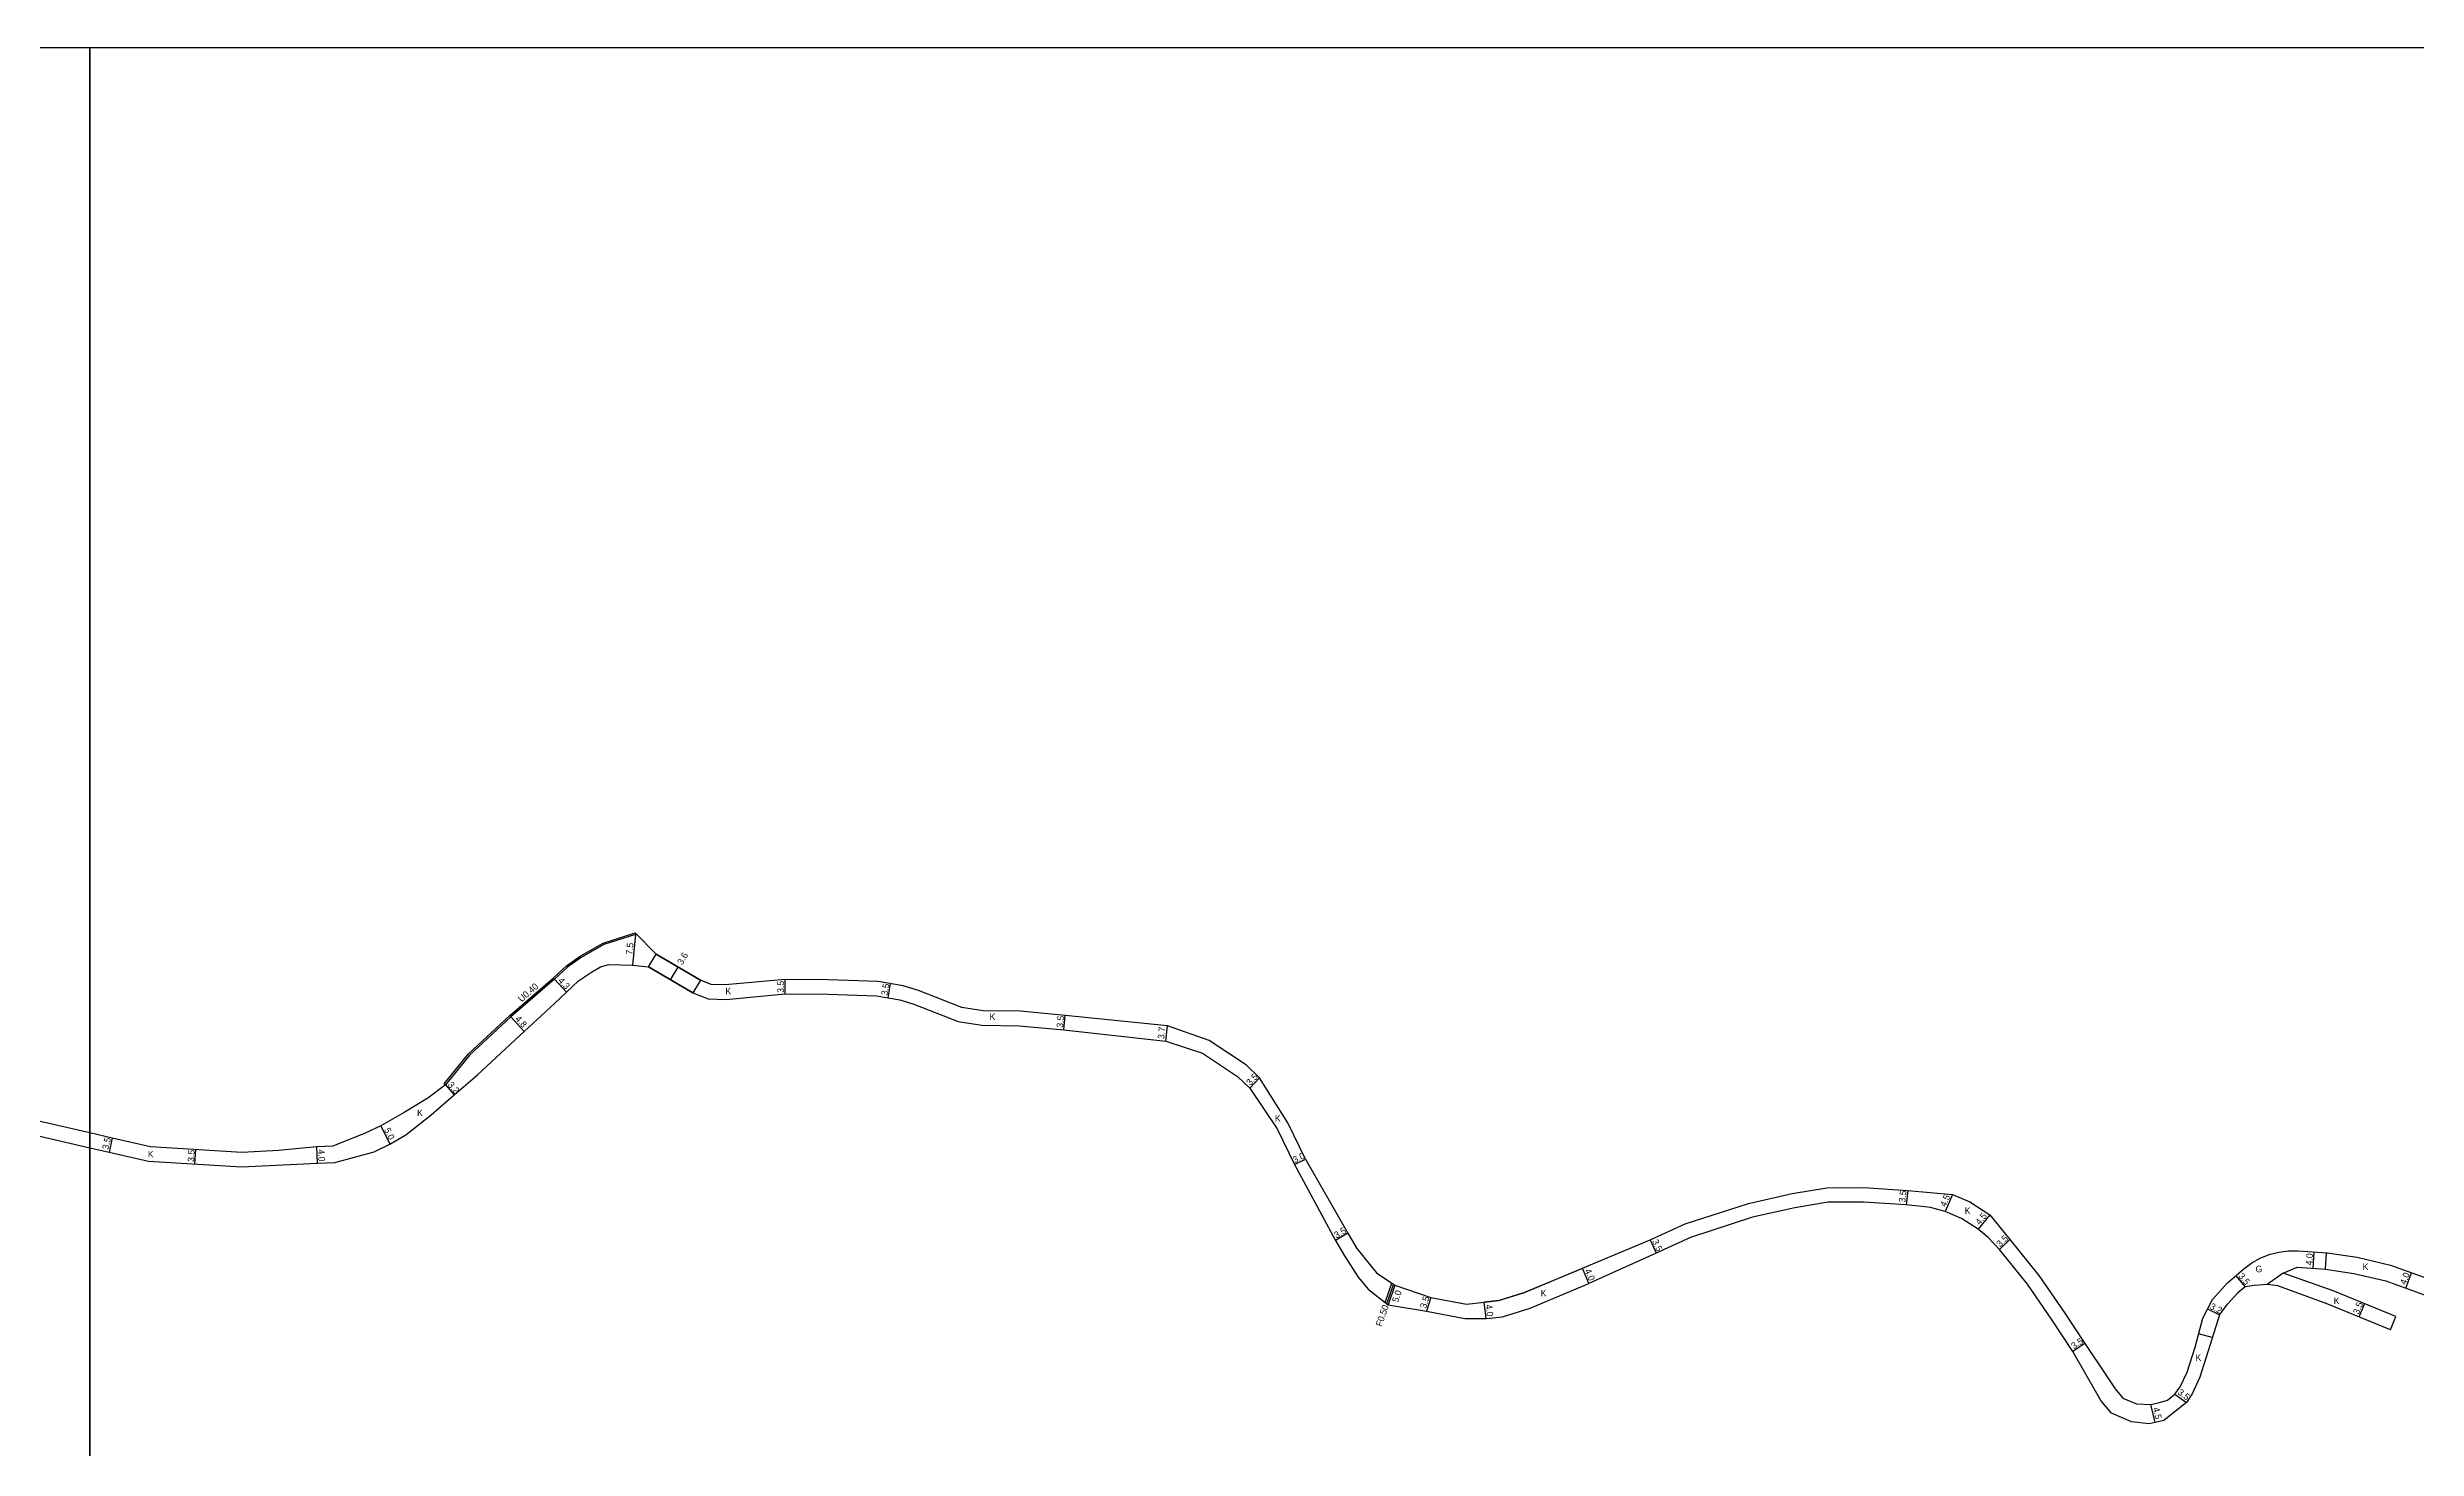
# Model space of a CAD drawing. Header units: metres. Extents: x -7200 to -4000, y -101400 to -99000.
# Drawn here: x -5610 to -5035, y -101140 to -100800 of the extents above; entities that cross this region are included whole.
import ezdxf

# ---------------------------------------------------------------- set-up
doc = ezdxf.new("R2010")
doc.units = ezdxf.units.M
doc.header["$LTSCALE"] = 2.5
for name, color, linetype in [('側溝・桝', 7, 'Continuous'), ('図郭', 7, 'Continuous'), ('幅員', 7, 'Continuous'), ('歩道・分離帯・安全施設', 7, 'Continuous'), ('舗装', 7, 'Continuous'), ('道路', 7, 'Continuous')]:
    doc.layers.add(name, color=color, linetype=linetype)
doc.styles.get("Standard").update_dxf_attribs({"font": ''})
doc.styles.get('Standard').set_extended_font_data('@MS PGothic')

msp = doc.modelspace()

# ---------------------------------------------------------------- linework, layer by layer
at = {"layer": '側溝・桝'}
for points in [[(-5513.6, -101051.83), (-5513.91, -101051.58), (-5508.09, -101044.34), (-5498.02, -101035.01), (-5487.44, -101025.89), (-5484.27, -101022.94), (-5480.89, -101020.58), (-5475.3, -101017.4), (-5467.6, -101014.95)], [(-5285.45, -101104.66), (-5283.85, -101099.97)], [(-5285.03, -101104.99), (-5283.42, -101100.27)]]:
    msp.add_lwpolyline(points, dxfattribs=at)
at = {"layer": '図郭'}
for points in [[(-6400, -101400), (-6400, -100800), (-5600, -100800), (-5600, -101400)], [(-5600, -101400), (-5600, -100800), (-4800, -100800), (-4800, -101400)]]:
    msp.add_lwpolyline(points, close=True, dxfattribs=at)
at = {"layer": '幅員'}
for points in [[(-5467.48, -101015.33), (-5468.24, -101022.79)], [(-5484.24, -101029.34), (-5487.17, -101026.19)], [(-5458.97, -101026.32), (-5457.15, -101023.22)], [(-5431.17, -101029.75), (-5431.15, -101026.25)], [(-5406.15, -101030.71), (-5405.54, -101027.27)], [(-5497.75, -101035.31), (-5494.49, -101038.83)], [(-5363.47, -101038.49), (-5363.14, -101035.01)], [(-5338.72, -101041.2), (-5338.31, -101037.52)], [(-5318.35, -101052.62), (-5315.96, -101050.07)], [(-5513.6, -101051.83), (-5511.5, -101054.25)], [(-5594.54, -101064.73), (-5595.32, -101068.14)], [(-5544.71, -101070.85), (-5544.86, -101066.86)], [(-5529.35, -101061.74), (-5527.17, -101066.23)], [(-5574.45, -101071.02), (-5574.24, -101067.52)], [(-5307.48, -101071.16), (-5304.78, -101069.84)], [(-5158.59, -101077.44), (-5158.98, -101080.92)], [(-5147.73, -101078.4), (-5149.52, -101082.53)], [(-5138.65, -101083.36), (-5141.5, -101086.85)], [(-5294.54, -101087.81), (-5297.54, -101089.61)], [(-5221.12, -101089.45), (-5219.67, -101092.63)], [(-5136.3, -101091.8), (-5133.77, -101089.37)], [(-5060.18, -101096.36), (-5059.91, -101092.37)], [(-5283.16, -101100.46), (-5284.77, -101105.19)], [(-5236, -101100.03), (-5237.55, -101096.34)], [(-5078.95, -101098.14), (-5076.69, -101100.81)], [(-5037.63, -101101.18), (-5036.26, -101097.42)], [(-5274.39, -101103.39), (-5275.46, -101106.72)], [(-5260.97, -101108.54), (-5261.41, -101104.57)], [(-5085.77, -101106.18), (-5082.92, -101107.64)], [(-5047.69, -101104.92), (-5049.02, -101108.16)], [(-5115.57, -101114.58), (-5118.49, -101116.52)], [(-5098.54, -101133.79), (-5099.53, -101129.4)], [(-5093.72, -101126.85), (-5090.92, -101128.95)]]:
    msp.add_lwpolyline(points, dxfattribs=at)
at = {"layer": '歩道・分離帯・安全施設'}
msp.add_lwpolyline([(-5237.55, -101096.35), (-5251.6, -101102.24), (-5257.82, -101104.18), (-5261.41, -101104.58)], dxfattribs=at)
at = {"layer": '舗装'}
for points in [[(-5057.15, -101096.57), (-5056.88, -101092.57)], [(-5067.44, -101097.49), (-5071.32, -101100.27)], [(-5084.64, -101113.15), (-5087.96, -101112.24)]]:
    msp.add_lwpolyline(points, dxfattribs=at)
at = {"layer": '道路'}
for points in [[(-5451.71, -101026.41), (-5462.49, -101020.09), (-5467.6, -101014.95), (-5467.48, -101015.33), (-5475.14, -101017.77), (-5480.67, -101020.91), (-5484.01, -101023.25), (-5487.17, -101026.19), (-5497.75, -101035.31), (-5507.8, -101044.61), (-5513.6, -101051.83)], [(-5451.71, -101026.41), (-5462.49, -101020.09)], [(-5600, -101067.06), (-5595.32, -101068.14), (-5585.77, -101070.33), (-5563.13, -101071.71), (-5544.71, -101070.85), (-5540.53, -101070.69), (-5530.92, -101068.05), (-5527.17, -101066.23), (-5523.27, -101063.98), (-5517.09, -101059.1), (-5511.5, -101054.25), (-5505.85, -101049.35), (-5494.49, -101038.83), (-5487.18, -101032.07), (-5481.3, -101026.6), (-5478.21, -101024.44), (-5475.95, -101023.15), (-5473.96, -101022.63), (-5468.24, -101022.79), (-5464.31, -101023.19), (-5453.53, -101029.51)], [(-5464.31, -101023.19), (-5453.53, -101029.51)], [(-5338.31, -101037.52), (-5363.14, -101035.01), (-5374.1, -101033.96), (-5383.11, -101033.82), (-5388.22, -101033.02), (-5398.76, -101028.91), (-5402.53, -101027.8), (-5408.6, -101026.73), (-5420.61, -101026.32), (-5431.15, -101026.25), (-5445.68, -101027.56), (-5449.15, -101027.49), (-5451.71, -101026.41)], [(-5453.53, -101029.51), (-5449.86, -101030.97), (-5445.49, -101031.07), (-5431.17, -101029.75), (-5420.68, -101029.82), (-5408.97, -101030.22), (-5403.33, -101031.21), (-5399.9, -101032.23), (-5389.14, -101036.41), (-5383.42, -101037.32), (-5374.29, -101037.46), (-5363.47, -101038.49), (-5338.72, -101041.2), (-5329.79, -101044.15), (-5321.34, -101049.81), (-5318.35, -101052.62), (-5311.73, -101062.49), (-5307.48, -101071.16), (-5297.54, -101089.61), (-5295.33, -101093.3)], [(-5304.78, -101069.84), (-5309.09, -101061.07), (-5315.96, -101050.07), (-5319.16, -101047.06), (-5328.18, -101041.02), (-5338.31, -101037.52)], [(-5513.6, -101051.83), (-5517.89, -101055.05), (-5523.62, -101058.55), (-5529.35, -101061.74), (-5533.1, -101063.56)], [(-5600, -101063.47), (-5620.57, -101058.75)], [(-5621.49, -101062.12), (-5600, -101067.06)], [(-5554.2, -101067.77), (-5563.11, -101068.2), (-5585.28, -101066.85), (-5594.54, -101064.73), (-5600, -101063.47)], [(-5533.1, -101063.56), (-5540.99, -101066.71), (-5544.86, -101066.86), (-5554.2, -101067.77)], [(-5304.78, -101069.84), (-5294.54, -101087.81), (-5292.33, -101091.5), (-5287.54, -101097.4), (-5283.16, -101100.46), (-5274.39, -101103.39), (-5265.72, -101105.04), (-5261.41, -101104.57)], [(-5237.55, -101096.34), (-5221.12, -101089.45), (-5212.6, -101085.56), (-5197.23, -101080.57), (-5186.64, -101078.19), (-5178.23, -101076.81), (-5169.23, -101076.76), (-5158.59, -101077.44), (-5147.73, -101078.4), (-5143.48, -101080.24), (-5138.65, -101083.36), (-5133.77, -101089.37), (-5126.73, -101098.08), (-5120.8, -101106.71), (-5115.57, -101114.58), (-5110.34, -101122.45), (-5108.2, -101125.56), (-5106.34, -101127.82), (-5103.06, -101129.21), (-5099.53, -101129.4), (-5097.42, -101128.92), (-5095.51, -101128.32), (-5093.72, -101126.85), (-5092.41, -101125.11), (-5090.74, -101121.54), (-5088.83, -101115.47), (-5086.93, -101108.45), (-5084.61, -101103.91), (-5080.94, -101099.83), (-5076.97, -101096.46), (-5075.06, -101095.04), (-5073, -101093.88), (-5070.8, -101093), (-5068.5, -101092.4), (-5066.15, -101092.11), (-5063.78, -101092.11), (-5056.72, -101092.58), (-5049.48, -101093.67), (-5041.4, -101095.55), (-5030.98, -101099.34)], [(-5082.92, -101107.64), (-5085.66, -101116.4), (-5087.66, -101122.73), (-5089.56, -101126.81), (-5090.92, -101128.95), (-5096.43, -101133.31), (-5098.54, -101133.79), (-5099.95, -101134.1), (-5104.22, -101133.6), (-5109.12, -101131.54), (-5111.68, -101128.41), (-5118.49, -101116.52), (-5123.7, -101108.67), (-5129.54, -101100.17), (-5136.3, -101091.8), (-5139.03, -101088.87), (-5141.5, -101086.85), (-5145.56, -101084.25), (-5149.52, -101082.53), (-5153.09, -101081.58), (-5158.98, -101080.92), (-5169.34, -101080.26), (-5177.94, -101080.31), (-5185.97, -101081.63), (-5196.3, -101083.94), (-5211.33, -101088.83), (-5219.67, -101092.63), (-5236, -101100.03)], [(-5295.33, -101093.3), (-5292.03, -101098.5), (-5289.55, -101101.48), (-5284.77, -101105.19), (-5275.46, -101106.72), (-5266.16, -101108.51), (-5260.97, -101108.54), (-5257.01, -101108.11), (-5250.23, -101105.99), (-5236, -101100.03)], [(-5040.07, -101108.06), (-5055.3, -101101.79), (-5067.44, -101097.49), (-5064.05, -101096.1), (-5057.15, -101096.57), (-5050.23, -101097.6), (-5042.54, -101099.39), (-5032.72, -101102.96)], [(-5261.41, -101104.57), (-5257.83, -101104.17), (-5251.61, -101102.23), (-5237.55, -101096.34)], [(-5041.4, -101111.29), (-5056.55, -101105.06), (-5068.69, -101100.6), (-5071.32, -101100.27), (-5074.41, -101100.5), (-5076.69, -101100.81), (-5078.5, -101102.34), (-5080.85, -101104.96)], [(-5082.92, -101107.64), (-5080.85, -101104.96)], [(-5041.4, -101111.29), (-5040.07, -101108.06)]]:
    msp.add_lwpolyline(points, dxfattribs=at)
msp.add_lwpolyline([(-5462.49, -101020.09), (-5451.71, -101026.41), (-5453.53, -101029.51), (-5464.31, -101023.19)], close=True, dxfattribs=at)

# ---------------------------------------------------------------- texts
at = {"layer": '側溝・桝'}
for s, rotation, p in [('U0.40', 40.7741, (-5495.16, -101031.83)), ('F0.50', 71.18451, (-5286.3, -101110.61))]:
    msp.add_text(s, height=1.6, rotation=rotation, dxfattribs=at).set_placement(p)
at = {"layer": '幅員'}
for s, rotation, p in [('7.5', 84.22165, (-5468.24, -101020.3)), ('3.6', 59.62465, (-5456.09, -101022.8)), ('4.3', 312.91514, (-5486.41, -101026.64)), ('3.5', 89.58547, (-5431.46, -101029.48)), ('3.5', 80.00364, (-5406.31, -101030.21)), ('4.8', 312.78846, (-5496.83, -101035.95)), ('3.5', 84.55045, (-5363.68, -101038)), ('3.7', 83.67081, (-5339.13, -101040.75)), ('3.5', 46.83153, (-5318.21, -101052.11)), ('3.2', 310.92408, (-5513.2, -101051.91)), ('3.5', 77.14667, (-5595.46, -101067.63)), ('5.0', 295.8832, (-5528.6, -101062.71)), ('3.5', 86.51932, (-5574.67, -101070.54)), ('4.0', 272.19865, (-5544.59, -101067.53)), ('3.0', 26.13919, (-5307.41, -101070.85)), ('3.5', 83.55856, (-5159.18, -101080.43)), ('4.5', 66.56391, (-5149.37, -101081.56)), ('4.5', 50.77444, (-5141.09, -101085.95)), ('3.5', 30.95111, (-5297.27, -101089.15)), ('3.5', 294.53488, (-5220.7, -101089.77)), ('3.5', 43.86628, (-5136.14, -101091.29)), ('4.0', 86.17105, (-5060.38, -101095.67)), ('5.0', 71.18451, (-5282.35, -101104.74)), ('4.0', 292.75213, (-5237.06, -101096.87)), ('3.5', 310.29766, (-5078.46, -101098.34)), ('4.0', 70.00706, (-5037.63, -101100.45)), ('3.5', 72.22449, (-5275.55, -101106.2)), ('4.0', 276.24774, (-5261.09, -101105.22)), ('3.2', 332.92725, (-5085.37, -101106.1)), ('3.5', 67.65014, (-5049.07, -101107.63)), ('3.5', 33.6211, (-5118.23, -101116.05)), ('4.5', 282.62962, (-5099.07, -101130.27)), ('3.5', 323.07763, (-5093.21, -101126.74))]:
    msp.add_text(s, height=1.6, rotation=rotation, dxfattribs=at).set_placement(p)
at = {"layer": '舗装'}
for s, p in [('K', (-5445.66, -101029.83)), ('K', (-5381.51, -101036.07)), ('K', (-5520.52, -101059.4)), ('K', (-5312.24, -101060.73)), ('K', (-5585.9, -101069.43)), ('K', (-5144.76, -101083.15)), ('G', (-5074.13, -101097.3)), ('K', (-5048.14, -101096.76)), ('K', (-5247.7, -101103.17)), ('K', (-5055.15, -101105.04)), ('K', (-5088.72, -101118.8))]:
    msp.add_text(s, height=1.6, dxfattribs=at).set_placement(p)

doc.saveas('drawing.dxf')
